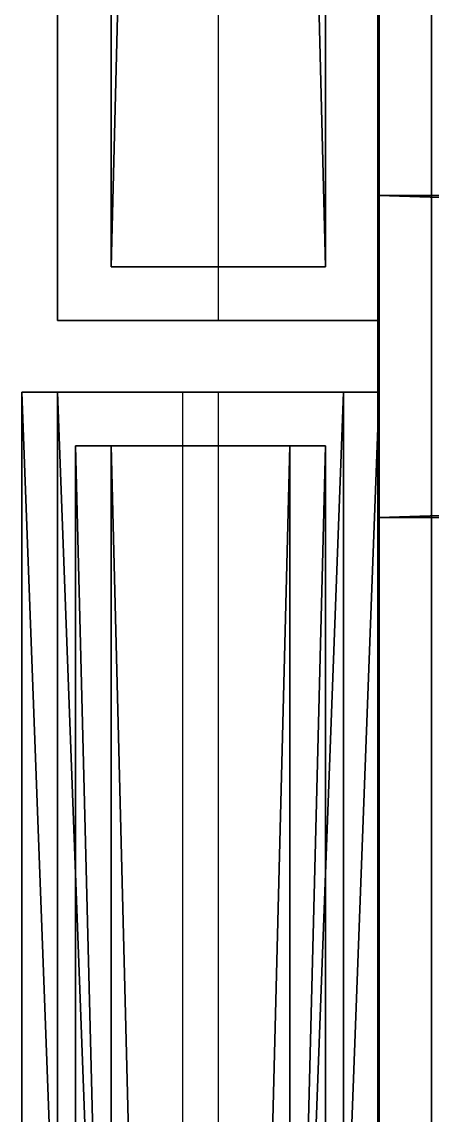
# Model space of a CAD drawing. Extents: x -93 to 34039, y -1114 to 8560.
# Drawn here: x -20 to 3, y 2382.7 to 2443.8 of the extents above; entities that cross this region are included whole.
import ezdxf

# ---------------------------------------------------------------- set-up
doc = ezdxf.new("R2010")
doc.units = 0
doc.layers.get('0').update_dxf_attribs({"color": 13, "linetype": 'CONTINUOUS'})
for name, color, linetype in [('_____18_______3____', 32, 'CONTINUOUS'), ('_____18_______3_____', 32, 'CONTINUOUS'), ('_____18________3____', 40, 'CONTINUOUS'), ('_____18________3_____', 44, 'CONTINUOUS'), ('_SYSTEM__CT_MODE', 252, 'CONTINUOUS'), ('_SYSTEM__RG_COLOR', 36, 'CONTINUOUS'), ('_SYSTEM__SKALER', 134, 'CONTINUOUS'), ('TEMP', 36, 'CONTINUOUS')]:
    doc.layers.add(name, color=color, linetype=linetype)

# ---------------------------------------------------------------- blocks, each defined once
blk = doc.blocks.new('MARKER_TEKSTUR')
for p, q in [((0, 0), (0, 500)), ((0, 500, 700), (0, 0, 700)), ((16, 0), (16, 500)), ((16, 500, 700), (16, 0, 700)), ((16, 0), (0, 0)), ((16, 0, 700), (0, 0, 700)), ((0, 0, 700), (0, 0)), ((16, 0, 700), (16, 0))]:
    blk.add_line(p, q)
blk = doc.blocks.new('RAM_PANEL_5')
at = {"layer": '_SYSTEM__CT_MODE', "yscale": 2.000000000000143, "zscale": 1.399999999999949}
blk.add_blockref('MARKER_TEKSTUR', (0, 0), dxfattribs=at)
blk = doc.blocks.new('PANEL_V_5')
blk.add_blockref('RAM_PANEL_5', (0, 0))
blk = doc.blocks.new('RAM_PANEL_4')
at = {"layer": '_SYSTEM__CT_MODE', "yscale": 2.000000000000143, "zscale": 2.799999999999898}
blk.add_blockref('MARKER_TEKSTUR', (0, 0), dxfattribs=at)
blk = doc.blocks.new('PANEL_V_4')
blk.add_blockref('RAM_PANEL_4', (0, 0))
blk = doc.blocks.new('TELO_87')
for p, q in [((0, 0), (934, 0)), ((0, 0, 18), (934, 0, 18))]:
    blk.add_line(p, q)
mesh = blk.add_polyface()
corners = [(934, 550), (0, 0), (0, 550), (934, 0)]
mesh.append_faces([[corners[k] for k in face] for face in [(0, 1, 2), (1, 0, 3)]], dxfattribs={"vtx0": -1})
mesh = blk.add_polyface()
corners = [(934, 0, 18), (0, 550, 18), (0, 0, 18), (934, 550, 18)]
mesh.append_faces([[corners[k] for k in face] for face in [(0, 1, 2), (1, 0, 3)]], dxfattribs={"vtx0": -1})
blk = doc.blocks.new('KR_L')
at = {"color": 250}
for p, q in [((0, 500), (0, 0)), ((0, 0, 16), (0, 500, 16))]:
    blk.add_line(p, q, dxfattribs=at)
mesh = blk.add_polyface()
corners = [(0, 500, 16), (0, 0), (0, 0, 16), (0, 500)]
mesh.append_faces([[corners[k] for k in face] for face in [(0, 1, 2), (1, 0, 3)]], dxfattribs={"vtx0": -1})
blk = doc.blocks.new('KR_30')
at = {"yscale": 1.868, "zscale": 1.125}
blk.add_blockref('KR_L', (0, 0), dxfattribs=at)
blk = doc.blocks.new('LL')
at = {"color": 250}
for p, q in [((0, 300, 16), (0, 0, 16)), ((0, 300, 8), (0, 0, 8)), ((0, 300), (0, 0))]:
    blk.add_line(p, q, dxfattribs=at)
blk = doc.blocks.new('RAM_PANEL_87')
at = {"color": 250}
for p, q in [((0, 934), (0, 0)), ((0, 934, 18), (0, 0, 18))]:
    blk.add_line(p, q, dxfattribs=at)
at = {"rotation": 270}
blk.add_blockref('TELO_87', (0, 934), dxfattribs=at)
blk.add_blockref('KR_30', (0, 0))
at = {"layer": '_SYSTEM__CT_MODE', "yscale": 3.113333333333332, "zscale": 1.125}
blk.add_blockref('LL', (0, 0), dxfattribs=at)
blk = doc.blocks.new('PANEL_G_29')
blk.add_blockref('RAM_PANEL_87', (0, 0))
blk = doc.blocks.new('SKALER_3')
for p, q in [((0, 0), (0, 1)), ((0, 1), (0, 1, 1)), ((0, 1, 1), (0, 0, 1)), ((0, 0, 1), (0, 0))]:
    blk.add_line(p, q)
blk = doc.blocks.new('TELO_61')
for p, q in [((0, 406), (0, 406, -550)), ((0, 0), (0, 406)), ((0, 406, -550), (0, 0, -550)), ((18, 406, -550), (0, 406, -550)), ((0, 406), (18, 406)), ((18, 406), (18, 406, -550)), ((18, 0), (18, 406)), ((18, 406, -550), (18, 0, -550)), ((0, 0, -550), (0, 0)), ((18, 0, -550), (0, 0, -550)), ((18, 0, -550), (18, 0)), ((0, 0), (18, 0))]:
    blk.add_line(p, q)
at = {"layer": '_SYSTEM__SKALER', "extrusion": (0, 1, 2.7014e-14), "yscale": 1.099999999999921, "zscale": 0.5799999999999572, "rotation": 180}
blk.add_blockref('SKALER_3', (0, 0), dxfattribs=at)
mesh = blk.add_polyface()
corners = [(0, 406), (0, 0, -550), (0, 0), (0, 406, -550)]
mesh.append_faces([[corners[k] for k in face] for face in [(0, 1, 2), (1, 0, 3)]], dxfattribs={"vtx0": -1})
mesh = blk.add_polyface()
corners = [(18, 406, -550), (0, 0, -550), (0, 406, -550), (18, 0, -550)]
mesh.append_faces([[corners[k] for k in face] for face in [(0, 1, 2), (1, 0, 3)]], dxfattribs={"vtx0": -1})
mesh = blk.add_polyface()
corners = [(0, 406), (18, 406, -550), (0, 406, -550), (18, 406)]
mesh.append_faces([[corners[k] for k in face] for face in [(0, 1, 2), (1, 0, 3)]], dxfattribs={"vtx0": -1})
mesh = blk.add_polyface()
corners = [(18, 0), (0, 406), (0, 0), (18, 406)]
mesh.append_faces([[corners[k] for k in face] for face in [(0, 1, 2), (1, 0, 3)]], dxfattribs={"vtx0": -1})
mesh = blk.add_polyface()
corners = [(18, 0, -550), (18, 406), (18, 0), (18, 406, -550)]
mesh.append_faces([[corners[k] for k in face] for face in [(0, 1, 2), (1, 0, 3)]], dxfattribs={"vtx0": -1})
mesh = blk.add_polyface()
corners = [(18, 0), (0, 0, -550), (18, 0, -550), (0, 0)]
mesh.append_faces([[corners[k] for k in face] for face in [(0, 1, 2), (1, 0, 3)]], dxfattribs={"vtx0": -1})
blk = doc.blocks.new('F')
for p, q in [((0, 0, 700), (8, 0, 700)), ((0, 0), (0, 0, 700)), ((8, 0), (0, 0)), ((16, 0), (8, 0)), ((8, 0, 700), (8, 0)), ((8, 0, 700), (16, 0, 700)), ((16, 0, 700), (16, 0))]:
    blk.add_line(p, q)
blk = doc.blocks.new('RAM_PANEL_61')
for p, q in [((0, 0, 406), (18, 0, 406)), ((0, 0), (18, 0))]:
    blk.add_line(p, q)
at = {"extrusion": (0, -1, 6.12323e-17)}
blk.add_blockref('TELO_61', (0, 0), dxfattribs=at)
at = {"layer": '_SYSTEM__CT_MODE', "xscale": 1.124999999999999, "yscale": 1.100000000000078, "zscale": 0.5799999999999788}
blk.add_blockref('MARKER_TEKSTUR', (0, 0), dxfattribs=at)
at = {"layer": '_SYSTEM__CT_MODE', "xscale": 1.125, "zscale": 0.579999999999914}
blk.add_blockref('F', (0, 0), dxfattribs=at)
blk = doc.blocks.new('PANEL_V_40')
blk.add_blockref('RAM_PANEL_61', (0, 0))
blk = doc.blocks.new('V_MAR')
for p, q in [((294, 8), (0, 8)), ((0, 8), (0, -8)), ((294, -8), (294, 8)), ((294, -8), (0, -8))]:
    blk.add_line(p, q)
mesh = blk.add_polyface()
corners = [(294, -8), (0, 8), (0, -8), (294, 8)]
mesh.append_faces([[corners[k] for k in face] for face in [(0, 1, 2), (1, 0, 3)]], dxfattribs={"vtx0": -1})
blk = doc.blocks.new('L_MAR')
for p, q in [((0, 8), (0, -8)), ((0, 8, 594), (0, -8, 594)), ((0, 8, 594), (0, 8)), ((0, -8, 594), (0, -8))]:
    blk.add_line(p, q)
mesh = blk.add_polyface()
corners = [(0, 8, 594), (0, -8), (0, -8, 594), (0, 8)]
mesh.append_faces([[corners[k] for k in face] for face in [(0, 1, 2), (1, 0, 3)]], dxfattribs={"vtx0": -1})
blk = doc.blocks.new('N_MAR')
for p, q in [((0, 8), (294, 8)), ((0, -8), (0, 8)), ((294, 8), (294, -8)), ((0, -8), (294, -8))]:
    blk.add_line(p, q)
mesh = blk.add_polyface()
corners = [(294, 8), (0, -8), (0, 8), (294, -8)]
mesh.append_faces([[corners[k] for k in face] for face in [(0, 1, 2), (1, 0, 3)]], dxfattribs={"vtx0": -1})
blk = doc.blocks.new('_1')
at = {"color": 250}
for p, q in [((5, 0, 5), (7.003, 0, 5)), ((5, 0, -5), (5, 0, 5)), ((7.003, 0, -5), (5, 0, -5)), ((7.003, 0, 1.154), (20.152, 0, 1.154)), ((7.003, 0, 5), (7.003, 0, 1.154)), ((24.684, 0, -1.228), (7.003, 0, -1.228)), ((7.003, 0, -1.228), (7.003, 0, -5)), ((20.152, 0, 1.154), (20.152, 0, 5)), ((20.152, 0, 5), (21.943, 0, 5)), ((23.915, 0, 0.814), (24.684, 0, 0.695)), ((24.684, 0, 0.695), (24.684, 0, -1.228))]:
    blk.add_line(p, q, dxfattribs=at)
blk.add_polyline3d([(21.943, 0, 5), (22.082, 0, 3.325), (22.484, 0, 1.973), (23.32, 0, 1.073), (23.915, 0, 0.814)], dxfattribs=at)
blk = doc.blocks.new('N')
for p, q in [((0, 8), (0, 16)), ((300, 16), (0, 16)), ((300, 16), (300, 8)), ((0, 0), (0, 8)), ((300, 8), (0, 8)), ((300, 8), (300, 0)), ((300, 0), (0, 0))]:
    blk.add_line(p, q)
blk = doc.blocks.new('V')
for p, q in [((0, 8), (0, 16)), ((300, 16), (0, 16)), ((300, 16), (300, 8)), ((300, 8), (0, 8)), ((0, 0), (0, 8)), ((300, 8), (300, 0)), ((300, 0), (0, 0))]:
    blk.add_line(p, q)
blk = doc.blocks.new('L')
for p, q in [((0, 16), (0, 8)), ((0, 8, 600), (0, 16, 600)), ((0, 16), (0, 16, 600)), ((0, 0, 600), (0, 8, 600)), ((0, 8), (0, 8, 600)), ((0, 8), (0, 0)), ((0, 0), (0, 0, 600))]:
    blk.add_line(p, q)
blk = doc.blocks.new('MARKER_TEKSTUR_F')
for p, q in [((300, 16, 600), (0, 16, 600)), ((0, 16, 600), (0, 16)), ((0, 16), (300, 16)), ((300, 16), (300, 16, 600)), ((0, 0), (300, 0)), ((0, 0, 600), (0, 0)), ((300, 0, 600), (0, 0, 600)), ((300, 0), (300, 0, 600))]:
    blk.add_line(p, q)
blk = doc.blocks.new('SKALER_4')
for p, q in [((0, 0), (1, 0)), ((0, 0, 1), (0, 0)), ((1, 0, 1), (0, 0, 1)), ((1, 0), (1, 0, 1))]:
    blk.add_line(p, q)
blk = doc.blocks.new('TELO_F_28')
for p, q in [((0, 18), (826, 18)), ((826, 18, 481), (0, 18, 481)), ((0, 18, 481), (0, 18)), ((0, 18, 481), (0, 0, 481)), ((0, 0), (0, 18)), ((826, 18), (826, 18, 481)), ((826, 18, 481), (826, 0, 481)), ((826, 18), (826, 0)), ((826, 0, 481), (0, 0, 481)), ((0, 0), (826, 0)), ((0, 0, 481), (0, 0)), ((826, 0), (826, 0, 481))]:
    blk.add_line(p, q)
at = {"layer": '_SYSTEM__SKALER', "xscale": 2.753333333333333, "zscale": 0.801666666666666}
blk.add_blockref('SKALER_4', (0, 0), dxfattribs=at)
mesh = blk.add_polyface()
corners = [(0, 18, 481), (826, 18), (0, 18), (826, 18, 481)]
mesh.append_faces([[corners[k] for k in face] for face in [(0, 1, 2), (1, 0, 3)]], dxfattribs={"vtx0": -1})
mesh = blk.add_polyface()
corners = [(826, 0, 481), (0, 18, 481), (0, 0, 481), (826, 18, 481)]
mesh.append_faces([[corners[k] for k in face] for face in [(0, 1, 2), (1, 0, 3)]], dxfattribs={"vtx0": -1})
mesh = blk.add_polyface()
corners = [(0, 18, 481), (0, 0), (0, 0, 481), (0, 18)]
mesh.append_faces([[corners[k] for k in face] for face in [(0, 1, 2), (1, 0, 3)]], dxfattribs={"vtx0": -1})
mesh = blk.add_polyface()
corners = [(826, 18), (0, 0), (0, 18), (826, 0)]
mesh.append_faces([[corners[k] for k in face] for face in [(0, 1, 2), (1, 0, 3)]], dxfattribs={"vtx0": -1})
mesh = blk.add_polyface()
corners = [(826, 18), (826, 0, 481), (826, 0), (826, 18, 481)]
mesh.append_faces([[corners[k] for k in face] for face in [(0, 1, 2), (1, 0, 3)]], dxfattribs={"vtx0": -1})
mesh = blk.add_polyface()
corners = [(826, 0), (0, 0, 481), (0, 0), (826, 0, 481)]
mesh.append_faces([[corners[k] for k in face] for face in [(0, 1, 2), (1, 0, 3)]], dxfattribs={"vtx0": -1})
blk = doc.blocks.new('RAMKA_PANEL_F_27')
for p, q in [((0, 0), (0, 18)), ((0, 0, 826), (0, 18, 826))]:
    blk.add_line(p, q)
at = {"extrusion": (1, 0, 6.12323e-17), "rotation": 270}
blk.add_blockref('TELO_F_28', (0, 826), dxfattribs=at)
at = {"layer": '_SYSTEM__CT_MODE', "xscale": 1.603333333333333, "yscale": 1.125}
for name, p in [('N', (0, 0)), ('V', (0, 0, 826))]:
    blk.add_blockref(name, p, dxfattribs=at)
at = {"layer": '_SYSTEM__CT_MODE', "yscale": 1.125, "zscale": 1.376666666666667}
blk.add_blockref('L', (0, 0), dxfattribs=at)
at = {"layer": '_SYSTEM__CT_MODE', "xscale": 1.603333333333333, "yscale": 1.125, "zscale": 1.376666666666667}
blk.add_blockref('MARKER_TEKSTUR_F', (0, 0), dxfattribs=at)
at = {"layer": '_SYSTEM__CT_MODE', "xscale": 1.016064487580898}
blk.add_blockref('_1', (0, 0, 413), dxfattribs=at)
at = {"layer": '_SYSTEM__RG_COLOR', "color": 1, "xscale": 1.615646258503402}
for name, p, yscale in [('V_MAR', (3, 9, 823), 0.7500000000000001), ('N_MAR', (3, 9, 3), 0.7499999999999996)]:
    blk.add_blockref(name, p, dxfattribs=dict(at, yscale=yscale))
at = {"layer": '_SYSTEM__RG_COLOR', "color": 1, "yscale": 0.75, "zscale": 1.380471380471381}
blk.add_blockref('L_MAR', (3, 9, 3), dxfattribs=at)
blk = doc.blocks.new('PANEL_F_27')
blk.add_blockref('RAMKA_PANEL_F_27', (0, 0))
blk = doc.blocks.new('TELO_F_30')
for p, q in [((0, 18), (1988, 18)), ((1988, 18, 481), (0, 18, 481)), ((0, 18, 481), (0, 18)), ((0, 18, 481), (0, 0, 481)), ((0, 0), (0, 18)), ((1988, 18), (1988, 18, 481)), ((1988, 18, 481), (1988, 0, 481)), ((1988, 18), (1988, 0)), ((1988, 0, 481), (0, 0, 481)), ((0, 0), (1988, 0)), ((0, 0, 481), (0, 0)), ((1988, 0), (1988, 0, 481))]:
    blk.add_line(p, q)
at = {"layer": '_SYSTEM__SKALER', "xscale": 6.626666666666662, "zscale": 0.801666666666666}
blk.add_blockref('SKALER_4', (0, 0), dxfattribs=at)
mesh = blk.add_polyface()
corners = [(0, 18, 481), (1988, 18), (0, 18), (1988, 18, 481)]
mesh.append_faces([[corners[k] for k in face] for face in [(0, 1, 2), (1, 0, 3)]], dxfattribs={"vtx0": -1})
mesh = blk.add_polyface()
corners = [(1988, 0, 481), (0, 18, 481), (0, 0, 481), (1988, 18, 481)]
mesh.append_faces([[corners[k] for k in face] for face in [(0, 1, 2), (1, 0, 3)]], dxfattribs={"vtx0": -1})
mesh = blk.add_polyface()
corners = [(0, 18, 481), (0, 0), (0, 0, 481), (0, 18)]
mesh.append_faces([[corners[k] for k in face] for face in [(0, 1, 2), (1, 0, 3)]], dxfattribs={"vtx0": -1})
mesh = blk.add_polyface()
corners = [(1988, 18), (0, 0), (0, 18), (1988, 0)]
mesh.append_faces([[corners[k] for k in face] for face in [(0, 1, 2), (1, 0, 3)]], dxfattribs={"vtx0": -1})
mesh = blk.add_polyface()
corners = [(1988, 18), (1988, 0, 481), (1988, 0), (1988, 18, 481)]
mesh.append_faces([[corners[k] for k in face] for face in [(0, 1, 2), (1, 0, 3)]], dxfattribs={"vtx0": -1})
mesh = blk.add_polyface()
corners = [(1988, 0), (0, 0, 481), (0, 0), (1988, 0, 481)]
mesh.append_faces([[corners[k] for k in face] for face in [(0, 1, 2), (1, 0, 3)]], dxfattribs={"vtx0": -1})
blk = doc.blocks.new('RAMKA_PANEL_F_29')
for p, q in [((0, 0), (0, 18)), ((0, 0, 1988), (0, 18, 1988))]:
    blk.add_line(p, q)
at = {"extrusion": (1, 0, 6.12323e-17), "rotation": 270}
blk.add_blockref('TELO_F_30', (0, 1988), dxfattribs=at)
at = {"layer": '_SYSTEM__CT_MODE', "xscale": 1.603333333333333, "yscale": 1.125}
for name, p in [('N', (0, 0)), ('V', (0, 0, 1988))]:
    blk.add_blockref(name, p, dxfattribs=at)
at = {"layer": '_SYSTEM__CT_MODE', "yscale": 1.125, "zscale": 3.313333333333333}
blk.add_blockref('L', (0, 0), dxfattribs=at)
at = {"layer": '_SYSTEM__CT_MODE', "xscale": 1.603333333333333, "yscale": 1.125, "zscale": 3.313333333333333}
blk.add_blockref('MARKER_TEKSTUR_F', (0, 0), dxfattribs=at)
at = {"layer": '_SYSTEM__CT_MODE', "xscale": 1.016064487580898}
blk.add_blockref('_1', (0, 0, 994), dxfattribs=at)
at = {"layer": '_SYSTEM__RG_COLOR', "color": 1, "xscale": 1.615646258503402}
for name, p, yscale in [('V_MAR', (3, 9, 1985), 0.7500000000000001), ('N_MAR', (3, 9, 3), 0.7499999999999996)]:
    blk.add_blockref(name, p, dxfattribs=dict(at, yscale=yscale))
at = {"layer": '_SYSTEM__RG_COLOR', "color": 1, "yscale": 0.75, "zscale": 3.336700336700337}
blk.add_blockref('L_MAR', (3, 9, 3), dxfattribs=at)
blk = doc.blocks.new('PANEL_F_29')
blk.add_blockref('RAMKA_PANEL_F_29', (0, 0))
blk = doc.blocks.new('TELO_65')
for p, q in [((0, 0), (934, 0)), ((0, 0, 18), (934, 0, 18))]:
    blk.add_line(p, q)
mesh = blk.add_polyface()
corners = [(934, 550), (0, 0), (0, 550), (934, 0)]
mesh.append_faces([[corners[k] for k in face] for face in [(0, 1, 2), (1, 0, 3)]], dxfattribs={"vtx0": -1})
mesh = blk.add_polyface()
corners = [(934, 0, 18), (0, 550, 18), (0, 0, 18), (934, 550, 18)]
mesh.append_faces([[corners[k] for k in face] for face in [(0, 1, 2), (1, 0, 3)]], dxfattribs={"vtx0": -1})
blk = doc.blocks.new('M_K_LEFT')
for p, q in [((0, 515, 5), (0, 0, 5)), ((0, 0, -5), (0, 515, -5))]:
    blk.add_line(p, q)
mesh = blk.add_polyface()
corners = [(0, 515, 5), (0, 0, -5), (0, 0, 5), (0, 515, -5)]
mesh.append_faces([[corners[k] for k in face] for face in [(0, 1, 2), (1, 0, 3)]], dxfattribs={"vtx0": -1})
blk = doc.blocks.new('KR_21')
at = {"yscale": 1.868, "zscale": 1.125}
blk.add_blockref('KR_L', (0, 0), dxfattribs=at)
blk = doc.blocks.new('RAM_PANEL_65')
at = {"color": 250}
for p, q in [((0, 934), (0, 0)), ((0, 934, 18), (0, 0, 18))]:
    blk.add_line(p, q, dxfattribs=at)
at = {"rotation": 270}
blk.add_blockref('TELO_65', (0, 934), dxfattribs=at)
blk.add_blockref('KR_21', (0, 0))
at = {"layer": '_SYSTEM__CT_MODE', "yscale": 3.113333333333332, "zscale": 1.125}
blk.add_blockref('LL', (0, 0), dxfattribs=at)
at = {"layer": '_SYSTEM__RG_COLOR', "color": 1, "yscale": 1.801941747572816, "zscale": 1.2}
blk.add_blockref('M_K_LEFT', (3, 3, 9), dxfattribs=at)
blk = doc.blocks.new('PANEL_G_20')
blk.add_blockref('RAM_PANEL_65', (0, 0))
blk = doc.blocks.new('P_MAR')
for p, q in [((0, 8), (0, 8, 594)), ((0, -8), (0, 8)), ((0, -8, 594), (0, 8, 594)), ((0, -8), (0, -8, 594))]:
    blk.add_line(p, q)
mesh = blk.add_polyface()
corners = [(0, -8), (0, 8, 594), (0, -8, 594), (0, 8)]
mesh.append_faces([[corners[k] for k in face] for face in [(0, 1, 2), (1, 0, 3)]], dxfattribs={"vtx0": -1})
blk = doc.blocks.new('_2')
at = {"color": 250}
for p, q in [((-21.093, 0, -4.633), (-23.857, 0, -4.633)), ((-21.093, 0, -4.534), (-21.093, 0, -4.633)), ((-5.08, 0, -5), (-7.83, 0, -5)), ((-7.33, 0, -2.946), (-7.33, 0, 5)), ((-7.33, 0, 5), (-5.08, 0, 5)), ((-5.08, 0, 5), (-5.08, 0, -5))]:
    blk.add_line(p, q, dxfattribs=at)
for points in [[(-23.857, 0, -4.633), (-24.699, 0, -2.753), (-24.985, 0, -1.596), (-25.08, 0, -0.476), (-24.989, 0, 0.598), (-24.717, 0, 1.55), (-24.262, 0, 2.379), (-23.626, 0, 3.085), (-22.835, 0, 3.65), (-21.914, 0, 4.053), (-20.864, 0, 4.294), (-19.686, 0, 4.375), (-17.6, 0, 4.162), (-15.765, 0, 3.532), (-14.159, 0, 2.624), (-12.409, 0, 1.359), (-9.732, 0, -0.833), (-7.33, 0, -2.946)], [(-7.83, 0, -5), (-10.199, 0, -2.912), (-12.554, 0, -0.962), (-14.75, 0, 0.642), (-16.442, 0, 1.647), (-17.941, 0, 2.175), (-19.554, 0, 2.351), (-20.914, 0, 2.161), (-21.942, 0, 1.592), (-22.589, 0, 0.683), (-22.804, 0, -0.526), (-22.699, 0, -1.466), (-22.383, 0, -2.48), (-21.85, 0, -3.519), (-21.093, 0, -4.534)]]:
    blk.add_polyline3d(points, dxfattribs=at)
blk = doc.blocks.new('P')
for p, q in [((0, 16), (0, 8)), ((0, 8, 600), (0, 16, 600)), ((0, 16), (0, 16, 600)), ((0, 0, 600), (0, 8, 600)), ((0, 8), (0, 8, 600)), ((0, 8), (0, 0)), ((0, 0), (0, 0, 600))]:
    blk.add_line(p, q)
blk = doc.blocks.new('RAMKA_PANEL_F_26')
for p, q in [((481, 0, 826), (481, 18, 826)), ((481, 0), (481, 18))]:
    blk.add_line(p, q)
at = {"layer": '_SYSTEM__CT_MODE', "xscale": 1.603333333333333, "yscale": 1.125}
for name, p in [('N', (0, 0)), ('V', (0, 0, 826))]:
    blk.add_blockref(name, p, dxfattribs=at)
at = {"layer": '_SYSTEM__CT_MODE', "xscale": 1.603333333333333, "yscale": 1.125, "zscale": 1.376666666666667}
blk.add_blockref('MARKER_TEKSTUR_F', (0, 0), dxfattribs=at)
at = {"layer": '_SYSTEM__CT_MODE', "yscale": 1.125, "zscale": 1.376666666666667}
blk.add_blockref('P', (481, 0), dxfattribs=at)
at = {"layer": '_SYSTEM__CT_MODE'}
blk.add_blockref('_2', (481, 0, 413), dxfattribs=at)
at = {"layer": '_SYSTEM__RG_COLOR', "color": 1, "xscale": 1.615646258503402}
for name, p, yscale in [('V_MAR', (3, 9, 823), 0.7500000000000001), ('N_MAR', (3, 9, 3), 0.7499999999999996)]:
    blk.add_blockref(name, p, dxfattribs=dict(at, yscale=yscale))
at = {"layer": '_SYSTEM__RG_COLOR', "color": 1, "yscale": 0.7499999999999997, "zscale": 1.380471380471381}
blk.add_blockref('P_MAR', (478, 9, 3), dxfattribs=at)
blk = doc.blocks.new('PANEL_F_26')
blk.add_blockref('RAMKA_PANEL_F_26', (0, 0))
blk = doc.blocks.new('RAMKA_PANEL_F_28')
blk.add_line((481, 0), (481, 18))
at = {"layer": '_SYSTEM__CT_MODE', "xscale": 1.603333333333333, "yscale": 1.125}
for name, p in [('N', (0, 0)), ('V', (0, 0, 1988))]:
    blk.add_blockref(name, p, dxfattribs=at)
at = {"layer": '_SYSTEM__CT_MODE', "xscale": 1.603333333333333, "yscale": 1.125, "zscale": 3.313333333333333}
blk.add_blockref('MARKER_TEKSTUR_F', (0, 0), dxfattribs=at)
at = {"layer": '_SYSTEM__CT_MODE', "yscale": 1.125, "zscale": 3.313333333333333}
blk.add_blockref('P', (481, 0), dxfattribs=at)
at = {"layer": '_SYSTEM__CT_MODE'}
blk.add_blockref('_2', (481, 0, 994), dxfattribs=at)
at = {"layer": '_SYSTEM__RG_COLOR', "color": 1, "xscale": 1.615646258503402}
for name, p, yscale in [('V_MAR', (3, 9, 1985), 0.7500000000000001), ('N_MAR', (3, 9, 3), 0.7499999999999996)]:
    blk.add_blockref(name, p, dxfattribs=dict(at, yscale=yscale))
at = {"layer": '_SYSTEM__RG_COLOR', "color": 1, "yscale": 0.7499999999999997, "zscale": 3.336700336700337}
blk.add_blockref('P_MAR', (478, 9, 3), dxfattribs=at)
blk = doc.blocks.new('PANEL_F_28')
blk.add_blockref('RAMKA_PANEL_F_28', (0, 0))
blk = doc.blocks.new('TELO_60')
for p, q in [((0, 0), (934, 0)), ((0, 0, 18), (934, 0, 18))]:
    blk.add_line(p, q)
mesh = blk.add_polyface()
corners = [(934, 550), (0, 0), (0, 550), (934, 0)]
mesh.append_faces([[corners[k] for k in face] for face in [(0, 1, 2), (1, 0, 3)]], dxfattribs={"vtx0": -1})
mesh = blk.add_polyface()
corners = [(934, 0, 18), (0, 550, 18), (0, 0, 18), (934, 550, 18)]
mesh.append_faces([[corners[k] for k in face] for face in [(0, 1, 2), (1, 0, 3)]], dxfattribs={"vtx0": -1})
blk = doc.blocks.new('KR_18')
at = {"yscale": 1.868, "zscale": 1.125}
blk.add_blockref('KR_L', (0, 0), dxfattribs=at)
blk = doc.blocks.new('RAM_PANEL_60')
at = {"color": 250}
for p, q in [((0, 934), (0, 0)), ((0, 934, 18), (0, 0, 18))]:
    blk.add_line(p, q, dxfattribs=at)
at = {"rotation": 270}
blk.add_blockref('TELO_60', (0, 934), dxfattribs=at)
blk.add_blockref('KR_18', (0, 0))
at = {"layer": '_SYSTEM__CT_MODE', "yscale": 3.113333333333332, "zscale": 1.125}
blk.add_blockref('LL', (0, 0), dxfattribs=at)
blk = doc.blocks.new('PANEL_G_18')
blk.add_blockref('RAM_PANEL_60', (0, 0))
blk = doc.blocks.new('TELO_69')
for p, q in [((0, 0), (934, 0)), ((0, 0, 18), (934, 0, 18))]:
    blk.add_line(p, q)
mesh = blk.add_polyface()
corners = [(934, 550), (0, 0), (0, 550), (934, 0)]
mesh.append_faces([[corners[k] for k in face] for face in [(0, 1, 2), (1, 0, 3)]], dxfattribs={"vtx0": -1})
mesh = blk.add_polyface()
corners = [(934, 0, 18), (0, 550, 18), (0, 0, 18), (934, 550, 18)]
mesh.append_faces([[corners[k] for k in face] for face in [(0, 1, 2), (1, 0, 3)]], dxfattribs={"vtx0": -1})
blk = doc.blocks.new('KR_23')
at = {"yscale": 1.868, "zscale": 1.125}
blk.add_blockref('KR_L', (0, 0), dxfattribs=at)
blk = doc.blocks.new('RAM_PANEL_69')
at = {"color": 250}
for p, q in [((0, 934), (0, 0)), ((0, 934, 18), (0, 0, 18))]:
    blk.add_line(p, q, dxfattribs=at)
at = {"rotation": 270}
blk.add_blockref('TELO_69', (0, 934), dxfattribs=at)
blk.add_blockref('KR_23', (0, 0))
at = {"layer": '_SYSTEM__CT_MODE', "yscale": 3.113333333333332, "zscale": 1.125}
blk.add_blockref('LL', (0, 0), dxfattribs=at)
blk = doc.blocks.new('PANEL_G_22')
blk.add_blockref('RAM_PANEL_69', (0, 0))
blk = doc.blocks.new('TELO_62')
for p, q in [((0, 0), (934, 0)), ((0, 0, 18), (934, 0, 18))]:
    blk.add_line(p, q)
mesh = blk.add_polyface()
corners = [(934, 550), (0, 0), (0, 550), (934, 0)]
mesh.append_faces([[corners[k] for k in face] for face in [(0, 1, 2), (1, 0, 3)]], dxfattribs={"vtx0": -1})
mesh = blk.add_polyface()
corners = [(934, 0, 18), (0, 550, 18), (0, 0, 18), (934, 550, 18)]
mesh.append_faces([[corners[k] for k in face] for face in [(0, 1, 2), (1, 0, 3)]], dxfattribs={"vtx0": -1})
blk = doc.blocks.new('KR_19')
at = {"yscale": 1.868, "zscale": 1.125}
blk.add_blockref('KR_L', (0, 0), dxfattribs=at)
blk = doc.blocks.new('RAM_PANEL_62')
at = {"color": 250}
for p, q in [((0, 934), (0, 0)), ((0, 934, 18), (0, 0, 18))]:
    blk.add_line(p, q, dxfattribs=at)
at = {"rotation": 270}
blk.add_blockref('TELO_62', (0, 934), dxfattribs=at)
blk.add_blockref('KR_19', (0, 0))
at = {"layer": '_SYSTEM__CT_MODE', "yscale": 3.113333333333332, "zscale": 1.125}
blk.add_blockref('LL', (0, 0), dxfattribs=at)
blk = doc.blocks.new('PANEL_G_19')
blk.add_blockref('RAM_PANEL_62', (0, 0))
blk = doc.blocks.new('TELO_59')
for p, q in [((0, 0), (934, 0)), ((0, 0, 18), (934, 0, 18))]:
    blk.add_line(p, q)
mesh = blk.add_polyface()
corners = [(934, 550), (0, 0), (0, 550), (934, 0)]
mesh.append_faces([[corners[k] for k in face] for face in [(0, 1, 2), (1, 0, 3)]], dxfattribs={"vtx0": -1})
mesh = blk.add_polyface()
corners = [(934, 0, 18), (0, 550, 18), (0, 0, 18), (934, 550, 18)]
mesh.append_faces([[corners[k] for k in face] for face in [(0, 1, 2), (1, 0, 3)]], dxfattribs={"vtx0": -1})
blk = doc.blocks.new('KR_17')
at = {"yscale": 1.868, "zscale": 1.125}
blk.add_blockref('KR_L', (0, 0), dxfattribs=at)
blk = doc.blocks.new('RAM_PANEL_59')
at = {"color": 250}
for p, q in [((0, 934), (0, 0)), ((0, 934, 18), (0, 0, 18))]:
    blk.add_line(p, q, dxfattribs=at)
at = {"rotation": 270}
blk.add_blockref('TELO_59', (0, 934), dxfattribs=at)
blk.add_blockref('KR_17', (0, 0))
at = {"layer": '_SYSTEM__CT_MODE', "yscale": 3.113333333333332, "zscale": 1.125}
blk.add_blockref('LL', (0, 0), dxfattribs=at)
blk = doc.blocks.new('PANEL_G_17')
blk.add_blockref('RAM_PANEL_59', (0, 0))
blk = doc.blocks.new('TELO_88')
for p, q in [((0, 0), (934, 0)), ((0, 0, 18), (934, 0, 18))]:
    blk.add_line(p, q)
mesh = blk.add_polyface()
corners = [(934, 550), (0, 0), (0, 550), (934, 0)]
mesh.append_faces([[corners[k] for k in face] for face in [(0, 1, 2), (1, 0, 3)]], dxfattribs={"vtx0": -1})
mesh = blk.add_polyface()
corners = [(934, 0, 18), (0, 550, 18), (0, 0, 18), (934, 550, 18)]
mesh.append_faces([[corners[k] for k in face] for face in [(0, 1, 2), (1, 0, 3)]], dxfattribs={"vtx0": -1})
blk = doc.blocks.new('KR_31')
at = {"yscale": 1.868, "zscale": 1.125}
blk.add_blockref('KR_L', (0, 0), dxfattribs=at)
blk = doc.blocks.new('RAM_PANEL_88')
at = {"color": 250}
for p, q in [((0, 934), (0, 0)), ((0, 934, 18), (0, 0, 18))]:
    blk.add_line(p, q, dxfattribs=at)
at = {"rotation": 270}
blk.add_blockref('TELO_88', (0, 934), dxfattribs=at)
blk.add_blockref('KR_31', (0, 0))
at = {"layer": '_SYSTEM__CT_MODE', "yscale": 3.113333333333332, "zscale": 1.125}
blk.add_blockref('LL', (0, 0), dxfattribs=at)
blk = doc.blocks.new('PANEL_G_30')
blk.add_blockref('RAM_PANEL_88', (0, 0))
blk = doc.blocks.new('TELO_66')
for p, q in [((0, 0), (934, 0)), ((0, 0, 18), (934, 0, 18))]:
    blk.add_line(p, q)
mesh = blk.add_polyface()
corners = [(934, 550), (0, 0), (0, 550), (934, 0)]
mesh.append_faces([[corners[k] for k in face] for face in [(0, 1, 2), (1, 0, 3)]], dxfattribs={"vtx0": -1})
mesh = blk.add_polyface()
corners = [(934, 0, 18), (0, 550, 18), (0, 0, 18), (934, 550, 18)]
mesh.append_faces([[corners[k] for k in face] for face in [(0, 1, 2), (1, 0, 3)]], dxfattribs={"vtx0": -1})
blk = doc.blocks.new('KR_22')
at = {"yscale": 1.868, "zscale": 1.125}
blk.add_blockref('KR_L', (0, 0), dxfattribs=at)
blk = doc.blocks.new('RAM_PANEL_66')
at = {"color": 250}
for p, q in [((0, 934), (0, 0)), ((0, 934, 18), (0, 0, 18))]:
    blk.add_line(p, q, dxfattribs=at)
at = {"rotation": 270}
blk.add_blockref('TELO_66', (0, 934), dxfattribs=at)
blk.add_blockref('KR_22', (0, 0))
at = {"layer": '_SYSTEM__CT_MODE', "yscale": 3.113333333333332, "zscale": 1.125}
blk.add_blockref('LL', (0, 0), dxfattribs=at)
blk = doc.blocks.new('PANEL_G_21')
blk.add_blockref('RAM_PANEL_66', (0, 0))
blk = doc.blocks.new('TELO_89')
for p, q in [((0, 0), (934, 0)), ((0, 0, 18), (934, 0, 18))]:
    blk.add_line(p, q)
mesh = blk.add_polyface()
corners = [(934, 550), (0, 0), (0, 550), (934, 0)]
mesh.append_faces([[corners[k] for k in face] for face in [(0, 1, 2), (1, 0, 3)]], dxfattribs={"vtx0": -1})
mesh = blk.add_polyface()
corners = [(934, 0, 18), (0, 550, 18), (0, 0, 18), (934, 550, 18)]
mesh.append_faces([[corners[k] for k in face] for face in [(0, 1, 2), (1, 0, 3)]], dxfattribs={"vtx0": -1})
blk = doc.blocks.new('KR_32')
at = {"yscale": 1.868, "zscale": 1.125}
blk.add_blockref('KR_L', (0, 0), dxfattribs=at)
blk = doc.blocks.new('RAM_PANEL_89')
at = {"color": 250}
for p, q in [((0, 934), (0, 0)), ((0, 934, 18), (0, 0, 18))]:
    blk.add_line(p, q, dxfattribs=at)
at = {"rotation": 270}
blk.add_blockref('TELO_89', (0, 934), dxfattribs=at)
blk.add_blockref('KR_32', (0, 0))
at = {"layer": '_SYSTEM__CT_MODE', "yscale": 3.113333333333332, "zscale": 1.125}
blk.add_blockref('LL', (0, 0), dxfattribs=at)
blk = doc.blocks.new('PANEL_G_31')
blk.add_blockref('RAM_PANEL_89', (0, 0))
blk = doc.blocks.new('TELO_92')
for p, q in [((0, 300), (0, 300, -550)), ((0, 0), (0, 300)), ((0, 300, -550), (0, 0, -550)), ((18, 300, -550), (0, 300, -550)), ((0, 300), (18, 300)), ((18, 300), (18, 300, -550)), ((18, 0), (18, 300)), ((18, 300, -550), (18, 0, -550)), ((0, 0, -550), (0, 0)), ((18, 0, -550), (0, 0, -550)), ((18, 0, -550), (18, 0)), ((0, 0), (18, 0))]:
    blk.add_line(p, q)
at = {"layer": '_SYSTEM__SKALER', "extrusion": (0, 1, 1.99611e-14), "yscale": 1.099999999999921, "zscale": 0.4285714285713971, "rotation": 180}
blk.add_blockref('SKALER_3', (0, 0), dxfattribs=at)
mesh = blk.add_polyface()
corners = [(0, 300), (0, 0, -550), (0, 0), (0, 300, -550)]
mesh.append_faces([[corners[k] for k in face] for face in [(0, 1, 2), (1, 0, 3)]], dxfattribs={"vtx0": -1})
mesh = blk.add_polyface()
corners = [(18, 300, -550), (0, 0, -550), (0, 300, -550), (18, 0, -550)]
mesh.append_faces([[corners[k] for k in face] for face in [(0, 1, 2), (1, 0, 3)]], dxfattribs={"vtx0": -1})
mesh = blk.add_polyface()
corners = [(0, 300), (18, 300, -550), (0, 300, -550), (18, 300)]
mesh.append_faces([[corners[k] for k in face] for face in [(0, 1, 2), (1, 0, 3)]], dxfattribs={"vtx0": -1})
mesh = blk.add_polyface()
corners = [(18, 0), (0, 300), (0, 0), (18, 300)]
mesh.append_faces([[corners[k] for k in face] for face in [(0, 1, 2), (1, 0, 3)]], dxfattribs={"vtx0": -1})
mesh = blk.add_polyface()
corners = [(18, 0, -550), (18, 300), (18, 0), (18, 300, -550)]
mesh.append_faces([[corners[k] for k in face] for face in [(0, 1, 2), (1, 0, 3)]], dxfattribs={"vtx0": -1})
mesh = blk.add_polyface()
corners = [(18, 0), (0, 0, -550), (18, 0, -550), (0, 0)]
mesh.append_faces([[corners[k] for k in face] for face in [(0, 1, 2), (1, 0, 3)]], dxfattribs={"vtx0": -1})
blk = doc.blocks.new('RAM_PANEL_92')
for p, q in [((0, 0, 300), (18, 0, 300)), ((0, 0), (18, 0))]:
    blk.add_line(p, q)
at = {"extrusion": (0, -1, 6.12323e-17)}
blk.add_blockref('TELO_92', (0, 0), dxfattribs=at)
at = {"layer": '_SYSTEM__CT_MODE', "xscale": 1.124999999999999, "yscale": 1.100000000000078, "zscale": 0.4285714285714129}
blk.add_blockref('MARKER_TEKSTUR', (0, 0), dxfattribs=at)
at = {"layer": '_SYSTEM__CT_MODE', "xscale": 1.125, "zscale": 0.4285714285713651}
blk.add_blockref('F', (0, 0), dxfattribs=at)
blk = doc.blocks.new('PANEL_V_56')
blk.add_blockref('RAM_PANEL_92', (0, 0))
blk = doc.blocks.new('TELO_93')
for p, q in [((0, 300), (0, 300, -550)), ((0, 0), (0, 300)), ((0, 300, -550), (0, 0, -550)), ((18, 300, -550), (0, 300, -550)), ((0, 300), (18, 300)), ((18, 300), (18, 300, -550)), ((18, 0), (18, 300)), ((18, 300, -550), (18, 0, -550)), ((0, 0, -550), (0, 0)), ((18, 0, -550), (0, 0, -550)), ((18, 0, -550), (18, 0)), ((0, 0), (18, 0))]:
    blk.add_line(p, q)
at = {"layer": '_SYSTEM__SKALER', "extrusion": (0, 1, 1.99611e-14), "yscale": 1.099999999999921, "zscale": 0.4285714285713971, "rotation": 180}
blk.add_blockref('SKALER_3', (0, 0), dxfattribs=at)
mesh = blk.add_polyface()
corners = [(0, 300), (0, 0, -550), (0, 0), (0, 300, -550)]
mesh.append_faces([[corners[k] for k in face] for face in [(0, 1, 2), (1, 0, 3)]], dxfattribs={"vtx0": -1})
mesh = blk.add_polyface()
corners = [(18, 300, -550), (0, 0, -550), (0, 300, -550), (18, 0, -550)]
mesh.append_faces([[corners[k] for k in face] for face in [(0, 1, 2), (1, 0, 3)]], dxfattribs={"vtx0": -1})
mesh = blk.add_polyface()
corners = [(0, 300), (18, 300, -550), (0, 300, -550), (18, 300)]
mesh.append_faces([[corners[k] for k in face] for face in [(0, 1, 2), (1, 0, 3)]], dxfattribs={"vtx0": -1})
mesh = blk.add_polyface()
corners = [(18, 0), (0, 300), (0, 0), (18, 300)]
mesh.append_faces([[corners[k] for k in face] for face in [(0, 1, 2), (1, 0, 3)]], dxfattribs={"vtx0": -1})
mesh = blk.add_polyface()
corners = [(18, 0, -550), (18, 300), (18, 0), (18, 300, -550)]
mesh.append_faces([[corners[k] for k in face] for face in [(0, 1, 2), (1, 0, 3)]], dxfattribs={"vtx0": -1})
mesh = blk.add_polyface()
corners = [(18, 0), (0, 0, -550), (18, 0, -550), (0, 0)]
mesh.append_faces([[corners[k] for k in face] for face in [(0, 1, 2), (1, 0, 3)]], dxfattribs={"vtx0": -1})
blk = doc.blocks.new('RAM_PANEL_93')
for p, q in [((0, 0, 300), (18, 0, 300)), ((0, 0), (18, 0))]:
    blk.add_line(p, q)
at = {"extrusion": (0, -1, 6.12323e-17)}
blk.add_blockref('TELO_93', (0, 0), dxfattribs=at)
at = {"layer": '_SYSTEM__CT_MODE', "xscale": 1.124999999999999, "yscale": 1.100000000000078, "zscale": 0.4285714285714129}
blk.add_blockref('MARKER_TEKSTUR', (0, 0), dxfattribs=at)
at = {"layer": '_SYSTEM__CT_MODE', "xscale": 1.125, "zscale": 0.4285714285713651}
blk.add_blockref('F', (0, 0), dxfattribs=at)
blk = doc.blocks.new('PANEL_V_57')
blk.add_blockref('RAM_PANEL_93', (0, 0))
blk = doc.blocks.new('TELO_94')
for p, q in [((0, 300), (0, 300, -550)), ((0, 0), (0, 300)), ((0, 300, -550), (0, 0, -550)), ((18, 300, -550), (0, 300, -550)), ((0, 300), (18, 300)), ((18, 300), (18, 300, -550)), ((18, 0), (18, 300)), ((18, 300, -550), (18, 0, -550)), ((0, 0, -550), (0, 0)), ((18, 0, -550), (0, 0, -550)), ((18, 0, -550), (18, 0)), ((0, 0), (18, 0))]:
    blk.add_line(p, q)
at = {"layer": '_SYSTEM__SKALER', "extrusion": (0, 1, 1.99611e-14), "yscale": 1.099999999999921, "zscale": 0.4285714285713971, "rotation": 180}
blk.add_blockref('SKALER_3', (0, 0), dxfattribs=at)
mesh = blk.add_polyface()
corners = [(0, 300), (0, 0, -550), (0, 0), (0, 300, -550)]
mesh.append_faces([[corners[k] for k in face] for face in [(0, 1, 2), (1, 0, 3)]], dxfattribs={"vtx0": -1})
mesh = blk.add_polyface()
corners = [(18, 300, -550), (0, 0, -550), (0, 300, -550), (18, 0, -550)]
mesh.append_faces([[corners[k] for k in face] for face in [(0, 1, 2), (1, 0, 3)]], dxfattribs={"vtx0": -1})
mesh = blk.add_polyface()
corners = [(0, 300), (18, 300, -550), (0, 300, -550), (18, 300)]
mesh.append_faces([[corners[k] for k in face] for face in [(0, 1, 2), (1, 0, 3)]], dxfattribs={"vtx0": -1})
mesh = blk.add_polyface()
corners = [(18, 0), (0, 300), (0, 0), (18, 300)]
mesh.append_faces([[corners[k] for k in face] for face in [(0, 1, 2), (1, 0, 3)]], dxfattribs={"vtx0": -1})
mesh = blk.add_polyface()
corners = [(18, 0, -550), (18, 300), (18, 0), (18, 300, -550)]
mesh.append_faces([[corners[k] for k in face] for face in [(0, 1, 2), (1, 0, 3)]], dxfattribs={"vtx0": -1})
mesh = blk.add_polyface()
corners = [(18, 0), (0, 0, -550), (18, 0, -550), (0, 0)]
mesh.append_faces([[corners[k] for k in face] for face in [(0, 1, 2), (1, 0, 3)]], dxfattribs={"vtx0": -1})
blk = doc.blocks.new('RAM_PANEL_94')
for p, q in [((0, 0, 300), (18, 0, 300)), ((0, 0), (18, 0))]:
    blk.add_line(p, q)
at = {"extrusion": (0, -1, 6.12323e-17)}
blk.add_blockref('TELO_94', (0, 0), dxfattribs=at)
at = {"layer": '_SYSTEM__CT_MODE', "xscale": 1.124999999999999, "yscale": 1.100000000000078, "zscale": 0.4285714285714129}
blk.add_blockref('MARKER_TEKSTUR', (0, 0), dxfattribs=at)
at = {"layer": '_SYSTEM__CT_MODE', "xscale": 1.125, "zscale": 0.4285714285713651}
blk.add_blockref('F', (0, 0), dxfattribs=at)
blk = doc.blocks.new('PANEL_V_58')
blk.add_blockref('RAM_PANEL_94', (0, 0))
blk = doc.blocks.new('TELO_83')
for p, q in [((0, 300), (0, 300, -550)), ((0, 0), (0, 300)), ((0, 300, -550), (0, 0, -550)), ((18, 300, -550), (0, 300, -550)), ((0, 300), (18, 300)), ((18, 300), (18, 300, -550)), ((18, 0), (18, 300)), ((18, 300, -550), (18, 0, -550)), ((0, 0, -550), (0, 0)), ((18, 0, -550), (0, 0, -550)), ((18, 0, -550), (18, 0)), ((0, 0), (18, 0))]:
    blk.add_line(p, q)
at = {"layer": '_SYSTEM__SKALER', "extrusion": (0, 1, 1.99611e-14), "yscale": 1.099999999999921, "zscale": 0.4285714285713971, "rotation": 180}
blk.add_blockref('SKALER_3', (0, 0), dxfattribs=at)
mesh = blk.add_polyface()
corners = [(0, 300), (0, 0, -550), (0, 0), (0, 300, -550)]
mesh.append_faces([[corners[k] for k in face] for face in [(0, 1, 2), (1, 0, 3)]], dxfattribs={"vtx0": -1})
mesh = blk.add_polyface()
corners = [(18, 300, -550), (0, 0, -550), (0, 300, -550), (18, 0, -550)]
mesh.append_faces([[corners[k] for k in face] for face in [(0, 1, 2), (1, 0, 3)]], dxfattribs={"vtx0": -1})
mesh = blk.add_polyface()
corners = [(0, 300), (18, 300, -550), (0, 300, -550), (18, 300)]
mesh.append_faces([[corners[k] for k in face] for face in [(0, 1, 2), (1, 0, 3)]], dxfattribs={"vtx0": -1})
mesh = blk.add_polyface()
corners = [(18, 0), (0, 300), (0, 0), (18, 300)]
mesh.append_faces([[corners[k] for k in face] for face in [(0, 1, 2), (1, 0, 3)]], dxfattribs={"vtx0": -1})
mesh = blk.add_polyface()
corners = [(18, 0, -550), (18, 300), (18, 0), (18, 300, -550)]
mesh.append_faces([[corners[k] for k in face] for face in [(0, 1, 2), (1, 0, 3)]], dxfattribs={"vtx0": -1})
mesh = blk.add_polyface()
corners = [(18, 0), (0, 0, -550), (18, 0, -550), (0, 0)]
mesh.append_faces([[corners[k] for k in face] for face in [(0, 1, 2), (1, 0, 3)]], dxfattribs={"vtx0": -1})
blk = doc.blocks.new('RAM_PANEL_83')
for p, q in [((0, 0, 300), (18, 0, 300)), ((0, 0), (18, 0))]:
    blk.add_line(p, q)
at = {"extrusion": (0, -1, 6.12323e-17)}
blk.add_blockref('TELO_83', (0, 0), dxfattribs=at)
at = {"layer": '_SYSTEM__CT_MODE', "xscale": 1.124999999999999, "yscale": 1.100000000000078, "zscale": 0.4285714285714129}
blk.add_blockref('MARKER_TEKSTUR', (0, 0), dxfattribs=at)
at = {"layer": '_SYSTEM__CT_MODE', "xscale": 1.125, "zscale": 0.4285714285713651}
blk.add_blockref('F', (0, 0), dxfattribs=at)
blk = doc.blocks.new('PANEL_V_55')
blk.add_blockref('RAM_PANEL_83', (0, 0))
blk = doc.blocks.new('TELO_84')
for p, q in [((0, 0), (934, 0)), ((0, 0, 18), (934, 0, 18))]:
    blk.add_line(p, q)
mesh = blk.add_polyface()
corners = [(934, 550), (0, 0), (0, 550), (934, 0)]
mesh.append_faces([[corners[k] for k in face] for face in [(0, 1, 2), (1, 0, 3)]], dxfattribs={"vtx0": -1})
mesh = blk.add_polyface()
corners = [(934, 0, 18), (0, 550, 18), (0, 0, 18), (934, 550, 18)]
mesh.append_faces([[corners[k] for k in face] for face in [(0, 1, 2), (1, 0, 3)]], dxfattribs={"vtx0": -1})
blk = doc.blocks.new('KR_27')
at = {"yscale": 1.868, "zscale": 1.125}
blk.add_blockref('KR_L', (0, 0), dxfattribs=at)
blk = doc.blocks.new('RAM_PANEL_84')
at = {"color": 250}
for p, q in [((0, 934), (0, 0)), ((0, 934, 18), (0, 0, 18))]:
    blk.add_line(p, q, dxfattribs=at)
at = {"rotation": 270}
blk.add_blockref('TELO_84', (0, 934), dxfattribs=at)
blk.add_blockref('KR_27', (0, 0))
at = {"layer": '_SYSTEM__CT_MODE', "yscale": 3.113333333333332, "zscale": 1.125}
blk.add_blockref('LL', (0, 0), dxfattribs=at)
blk = doc.blocks.new('PANEL_G_26')
blk.add_blockref('RAM_PANEL_84', (0, 0))

msp = doc.modelspace()

# ---------------------------------------------------------------- block references
at = {"layer": '_____18_______3____', "extrusion": (2.93159e-31, -7.65714e-16, -1), "rotation": 270}
for name, p in [('PANEL_F_28', (0, 2908.1, -2098.183)), ('PANEL_F_29', (0, 2423.1, -2098))]:
    msp.add_blockref(name, p, dxfattribs=at)
at = {"layer": '_____18_______3_____', "extrusion": (2.93159e-31, -7.65714e-16, -1), "rotation": 270}
for name, p in [('PANEL_F_26', (0, 2908.1, -2928)), ('PANEL_F_27', (2, 2423.1, -2928))]:
    msp.add_blockref(name, p, dxfattribs=at)
at = {"layer": '_____18________3____'}
for name, p in [('PANEL_G_20', (-0.078, 1958.21, 2082)), ('PANEL_G_29', (0, 1958.1, 1764)), ('PANEL_G_22', (0, 1958.1, 110)), ('PANEL_G_30', (0, 1958.1, 1446)), ('PANEL_G_21', (0, 1958.1, 1128)), ('PANEL_G_31', (0, 1958.1, 792)), ('PANEL_G_26', (0, 1958.1, 810))]:
    msp.add_blockref(name, p, dxfattribs=at)
at = {"layer": '_____18________3____', "rotation": 270.0000000000001}
for name, p in [('PANEL_V_56', (0, 2434.1, 1782)), ('PANEL_V_57', (0, 2434.1, 1464)), ('PANEL_V_58', (0, 2434.1, 1146)), ('PANEL_V_55', (0, 2434.1, 828))]:
    msp.add_blockref(name, p, dxfattribs=at)
at = {"layer": '_____18________3_____'}
for name, p in [('PANEL_G_18', (0, 1958.1, 2524)), ('PANEL_G_19', (0, 1958.1, 2100)), ('PANEL_G_17', (0, 1958.1, 2912))]:
    msp.add_blockref(name, p, dxfattribs=at)
at = {"layer": '_____18________3_____', "rotation": 270.0000000000001}
msp.add_blockref('PANEL_V_40', (0, 2434.1, 2118), dxfattribs=at)
at = {"layer": 'TEMP'}
for name, p in [('PANEL_V_5', (0, 2000, 1960)), ('PANEL_V_4', (0, 2000))]:
    msp.add_blockref(name, p, dxfattribs=at)

doc.saveas('drawing.dxf')
